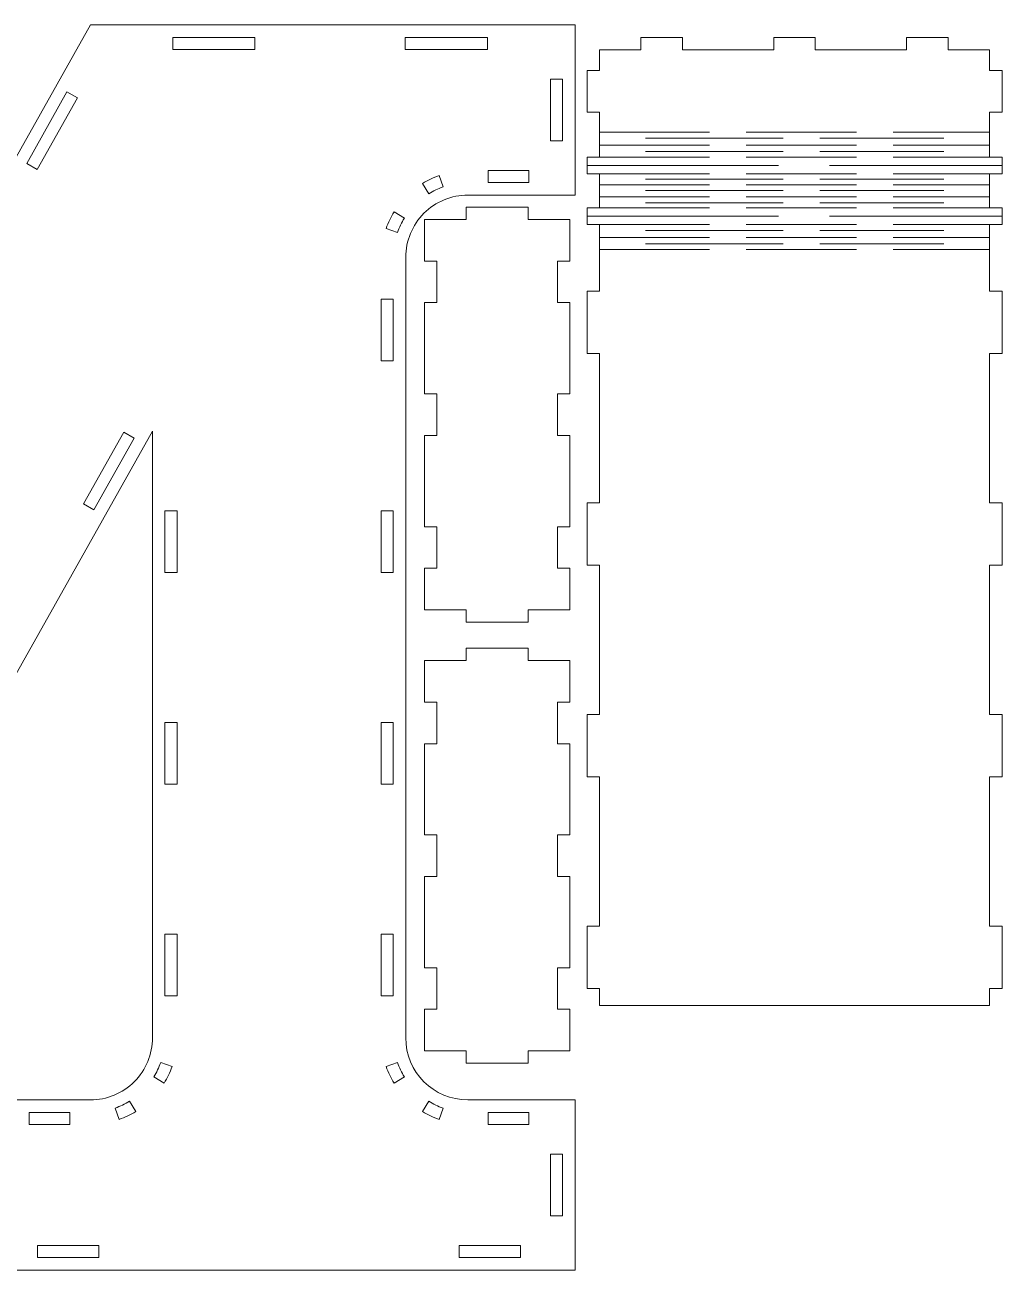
# Model space of a CAD drawing. Header units: millimetres. Extents: x -410 to 410, y -631 to 631.
# Drawn here: x 174.3 to 409.7, y -425.1 to -125.1 of the extents above; entities that cross this region are included whole.
import ezdxf

# ---------------------------------------------------------------- set-up
doc = ezdxf.new("R2010")
doc.units = ezdxf.units.MM
doc.header["$MEASUREMENT"] = 0
doc.layers.add('Camada 1', color=7, linetype='Continuous')

msp = doc.modelspace()

# ---------------------------------------------------------------- linework, layer by layer
at = {"layer": 'Camada 1', "color": 250, "lineweight": 20}
for points, knots in [([(62.6, -351.7869), (62.6, -351.7869), (62.6, -181.1082), (62.6, -181.1082), (62.6, -181.1082), (62.6, -177.1301), (64.1805, -173.3146), (66.9934, -170.5016), (66.9934, -170.5016), (69.8064, -167.6887), (73.6219, -166.1082), (77.6, -166.1082), (77.6, -166.1082), (77.6, -166.1082), (103.39, -166.1082), (103.39, -166.1082), (103.39, -166.1082), (103.39, -166.1082), (103.39, -125.1082), (103.39, -125.1082), (103.39, -125.1082), (103.39, -125.1082), (-39.19, -125.1082), (-39.19, -125.1082), (-39.19, -125.1082), (-39.19, -125.1082), (-39.19, -166.1082), (-39.19, -166.1082), (-39.19, -166.1082), (-39.19, -166.1082), (-13.4, -166.1082), (-13.4, -166.1082), (-13.4, -166.1082), (-9.4219, -166.1082), (-5.6064, -167.6887), (-2.7934, -170.5016), (-2.7934, -170.5016), (0.0195, -173.3146), (1.6, -177.1301), (1.6, -181.1082), (1.6, -181.1082), (1.6, -181.1082), (1.6, -425.1082), (1.6, -425.1082), (1.6, -425.1082), (1.6, -425.1082), (91.3549, -425.1082), (91.3549, -425.1082), (91.3549, -425.1082), (91.3549, -425.1082), (205.02, -222.955), (205.02, -222.955), (205.02, -222.955), (205.02, -222.955), (205.02, -369.1082), (205.02, -369.1082), (205.02, -369.1082), (205.02, -373.0863), (203.4395, -376.9018), (200.6266, -379.7148), (200.6266, -379.7148), (197.8136, -382.5277), (193.9981, -384.1082), (190.02, -384.1082), (190.02, -384.1082), (190.02, -384.1082), (164.23, -384.1082), (164.23, -384.1082), (164.23, -384.1082), (164.23, -384.1082), (164.23, -425.1082), (164.23, -425.1082), (164.23, -425.1082), (164.23, -425.1082), (306.81, -425.1082), (306.81, -425.1082), (306.81, -425.1082), (306.81, -425.1082), (306.81, -384.1082), (306.81, -384.1082), (306.81, -384.1082), (306.81, -384.1082), (281.02, -384.1082), (281.02, -384.1082), (281.02, -384.1082), (272.7348, -384.1082), (266.02, -377.3935), (266.02, -369.1083), (266.02, -369.1083), (266.02, -369.1083), (266.02, -181.1082), (266.02, -181.1082), (266.02, -181.1082), (266.02, -177.1301), (267.6005, -173.3146), (270.4134, -170.5016), (270.4134, -170.5016), (273.2264, -167.6887), (277.0419, -166.1082), (281.02, -166.1082), (281.02, -166.1082), (281.02, -166.1082), (306.81, -166.1082), (306.81, -166.1082), (306.81, -166.1082), (306.81, -166.1082), (306.81, -125.1082), (306.81, -125.1082), (306.81, -125.1082), (306.81, -125.1082), (190.0551, -125.1082), (190.0551, -125.1082), (190.0551, -125.1082), (190.0551, -125.1082), (62.6, -351.7869), (62.6, -351.7869)], [0, 0, 0, 0, 0.03333333, 0.03333333, 0.03333333, 0.03333333, 0.06666667, 0.06666667, 0.06666667, 0.06666667, 0.1, 0.1, 0.1, 0.1, 0.13333333, 0.13333333, 0.13333333, 0.13333333, 0.16666667, 0.16666667, 0.16666667, 0.16666667, 0.2, 0.2, 0.2, 0.2, 0.23333333, 0.23333333, 0.23333333, 0.23333333, 0.26666667, 0.26666667, 0.26666667, 0.26666667, 0.3, 0.3, 0.3, 0.3, 0.33333333, 0.33333333, 0.33333333, 0.33333333, 0.36666667, 0.36666667, 0.36666667, 0.36666667, 0.4, 0.4, 0.4, 0.4, 0.43333333, 0.43333333, 0.43333333, 0.43333333, 0.46666667, 0.46666667, 0.46666667, 0.46666667, 0.5, 0.5, 0.5, 0.5, 0.53333333, 0.53333333, 0.53333333, 0.53333333, 0.56666667, 0.56666667, 0.56666667, 0.56666667, 0.6, 0.6, 0.6, 0.6, 0.63333333, 0.63333333, 0.63333333, 0.63333333, 0.66666667, 0.66666667, 0.66666667, 0.66666667, 0.7, 0.7, 0.7, 0.7, 0.73333333, 0.73333333, 0.73333333, 0.73333333, 0.76666667, 0.76666667, 0.76666667, 0.76666667, 0.8, 0.8, 0.8, 0.8, 0.83333333, 0.83333333, 0.83333333, 0.83333333, 0.86666667, 0.86666667, 0.86666667, 0.86666667, 0.9, 0.9, 0.9, 0.9, 0.93333333, 0.93333333, 0.93333333, 0.93333333, 1, 1, 1, 1]), ([(229.71, -128.1082), (229.71, -128.1082), (229.71, -131.0082), (229.71, -131.0082), (229.71, -131.0082), (229.71, -131.0082), (209.91, -131.0082), (209.91, -131.0082), (209.91, -131.0082), (209.91, -131.0082), (209.91, -128.1082), (209.91, -128.1082), (209.91, -128.1082), (209.91, -128.1082), (229.71, -128.1082), (229.71, -128.1082)], [0, 0, 0, 0, 0.2, 0.2, 0.2, 0.2, 0.4, 0.4, 0.4, 0.4, 0.6, 0.6, 0.6, 0.6, 1, 1, 1, 1]), ([(285.7054, -128.1082), (285.7054, -128.1082), (285.7054, -131.0082), (285.7054, -131.0082), (285.7054, -131.0082), (285.7054, -131.0082), (265.9054, -131.0082), (265.9054, -131.0082), (265.9054, -131.0082), (265.9054, -131.0082), (265.9054, -128.1082), (265.9054, -128.1082), (265.9054, -128.1082), (265.9054, -128.1082), (285.7054, -128.1082), (285.7054, -128.1082)], [0, 0, 0, 0, 0.2, 0.2, 0.2, 0.2, 0.4, 0.4, 0.4, 0.4, 0.6, 0.6, 0.6, 0.6, 1, 1, 1, 1]), ([(406.71, -361.3818), (406.71, -361.3818), (406.71, -357.2465), (406.71, -357.2465), (406.71, -357.2465), (406.71, -357.2465), (409.71, -357.2465), (409.71, -357.2465), (409.71, -357.2465), (409.71, -357.2465), (409.71, -342.2465), (409.71, -342.2465), (409.71, -342.2465), (409.71, -342.2465), (406.71, -342.2465), (406.71, -342.2465), (406.71, -342.2465), (406.71, -342.2465), (406.71, -306.2465), (406.71, -306.2465), (406.71, -306.2465), (406.71, -306.2465), (409.71, -306.2465), (409.71, -306.2465), (409.71, -306.2465), (409.71, -306.2465), (409.71, -291.2465), (409.71, -291.2465), (409.71, -291.2465), (409.71, -291.2465), (406.71, -291.2465), (406.71, -291.2465), (406.71, -291.2465), (406.71, -291.2465), (406.71, -255.2465), (406.71, -255.2465), (406.71, -255.2465), (406.71, -255.2465), (409.71, -255.2465), (409.71, -255.2465), (409.71, -255.2465), (409.71, -255.2465), (409.71, -240.2465), (409.71, -240.2465), (409.71, -240.2465), (409.71, -240.2465), (406.71, -240.2465), (406.71, -240.2465), (406.71, -240.2465), (406.71, -240.2465), (406.71, -204.2465), (406.71, -204.2465), (406.71, -204.2465), (406.71, -204.2465), (409.71, -204.2465), (409.71, -204.2465), (409.71, -204.2465), (409.71, -204.2465), (409.71, -189.2465), (409.71, -189.2465), (409.71, -189.2465), (409.71, -189.2465), (406.71, -189.2465), (406.71, -189.2465), (406.71, -189.2465), (406.71, -189.2465), (406.71, -173.2016), (406.71, -173.2016), (406.71, -173.2016), (406.71, -173.2016), (409.71, -173.2016), (409.71, -173.2016), (409.71, -173.2016), (409.71, -173.2016), (409.71, -169.1822), (409.71, -169.1822), (409.71, -169.1822), (409.71, -169.1822), (406.71, -169.1822), (406.71, -169.1822), (406.71, -169.1822), (406.71, -169.1822), (406.71, -160.9579), (406.71, -160.9579), (406.71, -160.9579), (406.71, -160.9579), (409.71, -160.9579), (409.71, -160.9579), (409.71, -160.9579), (409.71, -160.9579), (409.71, -156.9385), (409.71, -156.9385), (409.71, -156.9385), (409.71, -156.9385), (406.71, -156.9385), (406.71, -156.9385), (406.71, -156.9385), (406.71, -156.9385), (406.71, -146.1082), (406.71, -146.1082), (406.71, -146.1082), (406.71, -146.1082), (409.71, -146.1082), (409.71, -146.1082), (409.71, -146.1082), (409.71, -146.1082), (409.71, -136.1082), (409.71, -136.1082), (409.71, -136.1082), (409.71, -136.1082), (406.71, -136.1082), (406.71, -136.1082), (406.71, -136.1082), (406.71, -136.1082), (406.71, -131.1082), (406.71, -131.1082), (406.71, -131.1082), (406.71, -131.1082), (396.71, -131.1082), (396.71, -131.1082), (396.71, -131.1082), (396.71, -131.1082), (396.71, -128.1082), (396.71, -128.1082), (396.71, -128.1082), (396.71, -128.1082), (386.71, -128.1082), (386.71, -128.1082), (386.71, -128.1082), (386.71, -128.1082), (386.71, -131.1082), (386.71, -131.1082), (386.71, -131.1082), (386.71, -131.1082), (364.71, -131.1082), (364.71, -131.1082), (364.71, -131.1082), (364.71, -131.1082), (364.71, -128.1082), (364.71, -128.1082), (364.71, -128.1082), (364.71, -128.1082), (354.71, -128.1082), (354.71, -128.1082), (354.71, -128.1082), (354.71, -128.1082), (354.71, -131.1082), (354.71, -131.1082), (354.71, -131.1082), (354.71, -131.1082), (332.71, -131.1082), (332.71, -131.1082), (332.71, -131.1082), (332.71, -131.1082), (332.71, -128.1082), (332.71, -128.1082), (332.71, -128.1082), (332.71, -128.1082), (322.71, -128.1082), (322.71, -128.1082), (322.71, -128.1082), (322.71, -128.1082), (322.71, -131.1082), (322.71, -131.1082), (322.71, -131.1082), (322.71, -131.1082), (312.71, -131.1082), (312.71, -131.1082), (312.71, -131.1082), (312.71, -131.1082), (312.71, -136.1082), (312.71, -136.1082), (312.71, -136.1082), (312.71, -136.1082), (309.71, -136.1082), (309.71, -136.1082), (309.71, -136.1082), (309.71, -136.1082), (309.71, -146.1082), (309.71, -146.1082), (309.71, -146.1082), (309.71, -146.1082), (312.71, -146.1082), (312.71, -146.1082), (312.71, -146.1082), (312.71, -146.1082), (312.71, -156.9385), (312.71, -156.9385), (312.71, -156.9385), (312.71, -156.9385), (309.71, -156.9385), (309.71, -156.9385), (309.71, -156.9385), (309.71, -156.9385), (309.71, -160.9579), (309.71, -160.9579), (309.71, -160.9579), (309.71, -160.9579), (312.71, -160.9579), (312.71, -160.9579), (312.71, -160.9579), (312.71, -160.9579), (312.71, -169.1822), (312.71, -169.1822), (312.71, -169.1822), (312.71, -169.1822), (309.71, -169.1822), (309.71, -169.1822), (309.71, -169.1822), (309.71, -169.1822), (309.71, -173.2016), (309.71, -173.2016), (309.71, -173.2016), (309.71, -173.2016), (312.71, -173.2016), (312.71, -173.2016), (312.71, -173.2016), (312.71, -173.2016), (312.71, -189.2465), (312.71, -189.2465), (312.71, -189.2465), (312.71, -189.2465), (309.71, -189.2465), (309.71, -189.2465), (309.71, -189.2465), (309.71, -189.2465), (309.71, -204.2465), (309.71, -204.2465), (309.71, -204.2465), (309.71, -204.2465), (312.71, -204.2465), (312.71, -204.2465), (312.71, -204.2465), (312.71, -204.2465), (312.71, -240.2465), (312.71, -240.2465), (312.71, -240.2465), (312.71, -240.2465), (309.71, -240.2465), (309.71, -240.2465), (309.71, -240.2465), (309.71, -240.2465), (309.71, -255.2465), (309.71, -255.2465), (309.71, -255.2465), (309.71, -255.2465), (312.71, -255.2465), (312.71, -255.2465), (312.71, -255.2465), (312.71, -255.2465), (312.71, -291.2465), (312.71, -291.2465), (312.71, -291.2465), (312.71, -291.2465), (309.71, -291.2465), (309.71, -291.2465), (309.71, -291.2465), (309.71, -291.2465), (309.71, -306.2465), (309.71, -306.2465), (309.71, -306.2465), (309.71, -306.2465), (312.71, -306.2465), (312.71, -306.2465), (312.71, -306.2465), (312.71, -306.2465), (312.71, -342.2465), (312.71, -342.2465), (312.71, -342.2465), (312.71, -342.2465), (309.71, -342.2465), (309.71, -342.2465), (309.71, -342.2465), (309.71, -342.2465), (309.71, -357.2465), (309.71, -357.2465), (309.71, -357.2465), (309.71, -357.2465), (312.71, -357.2465), (312.71, -357.2465), (312.71, -357.2465), (312.71, -357.2465), (312.71, -361.3818), (312.71, -361.3818), (312.71, -361.3818), (343.9411, -361.3818), (375.4789, -361.3818), (406.71, -361.3818)], [0, 0, 0, 0, 0.01369863, 0.01369863, 0.01369863, 0.01369863, 0.02739726, 0.02739726, 0.02739726, 0.02739726, 0.04109589, 0.04109589, 0.04109589, 0.04109589, 0.05479452, 0.05479452, 0.05479452, 0.05479452, 0.06849315, 0.06849315, 0.06849315, 0.06849315, 0.08219178, 0.08219178, 0.08219178, 0.08219178, 0.09589041, 0.09589041, 0.09589041, 0.09589041, 0.10958904, 0.10958904, 0.10958904, 0.10958904, 0.12328767, 0.12328767, 0.12328767, 0.12328767, 0.1369863, 0.1369863, 0.1369863, 0.1369863, 0.15068493, 0.15068493, 0.15068493, 0.15068493, 0.16438356, 0.16438356, 0.16438356, 0.16438356, 0.17808219, 0.17808219, 0.17808219, 0.17808219, 0.19178082, 0.19178082, 0.19178082, 0.19178082, 0.20547945, 0.20547945, 0.20547945, 0.20547945, 0.21917808, 0.21917808, 0.21917808, 0.21917808, 0.23287671, 0.23287671, 0.23287671, 0.23287671, 0.24657534, 0.24657534, 0.24657534, 0.24657534, 0.26027397, 0.26027397, 0.26027397, 0.26027397, 0.2739726, 0.2739726, 0.2739726, 0.2739726, 0.28767123, 0.28767123, 0.28767123, 0.28767123, 0.30136986, 0.30136986, 0.30136986, 0.30136986, 0.31506849, 0.31506849, 0.31506849, 0.31506849, 0.32876712, 0.32876712, 0.32876712, 0.32876712, 0.34246575, 0.34246575, 0.34246575, 0.34246575, 0.35616438, 0.35616438, 0.35616438, 0.35616438, 0.36986301, 0.36986301, 0.36986301, 0.36986301, 0.38356164, 0.38356164, 0.38356164, 0.38356164, 0.39726027, 0.39726027, 0.39726027, 0.39726027, 0.4109589, 0.4109589, 0.4109589, 0.4109589, 0.42465753, 0.42465753, 0.42465753, 0.42465753, 0.43835616, 0.43835616, 0.43835616, 0.43835616, 0.45205479, 0.45205479, 0.45205479, 0.45205479, 0.46575342, 0.46575342, 0.46575342, 0.46575342, 0.47945205, 0.47945205, 0.47945205, 0.47945205, 0.49315068, 0.49315068, 0.49315068, 0.49315068, 0.50684932, 0.50684932, 0.50684932, 0.50684932, 0.52054795, 0.52054795, 0.52054795, 0.52054795, 0.53424658, 0.53424658, 0.53424658, 0.53424658, 0.54794521, 0.54794521, 0.54794521, 0.54794521, 0.56164384, 0.56164384, 0.56164384, 0.56164384, 0.57534247, 0.57534247, 0.57534247, 0.57534247, 0.5890411, 0.5890411, 0.5890411, 0.5890411, 0.60273973, 0.60273973, 0.60273973, 0.60273973, 0.61643836, 0.61643836, 0.61643836, 0.61643836, 0.63013699, 0.63013699, 0.63013699, 0.63013699, 0.64383562, 0.64383562, 0.64383562, 0.64383562, 0.65753425, 0.65753425, 0.65753425, 0.65753425, 0.67123288, 0.67123288, 0.67123288, 0.67123288, 0.68493151, 0.68493151, 0.68493151, 0.68493151, 0.69863014, 0.69863014, 0.69863014, 0.69863014, 0.71232877, 0.71232877, 0.71232877, 0.71232877, 0.7260274, 0.7260274, 0.7260274, 0.7260274, 0.73972603, 0.73972603, 0.73972603, 0.73972603, 0.75342466, 0.75342466, 0.75342466, 0.75342466, 0.76712329, 0.76712329, 0.76712329, 0.76712329, 0.78082192, 0.78082192, 0.78082192, 0.78082192, 0.79452055, 0.79452055, 0.79452055, 0.79452055, 0.80821918, 0.80821918, 0.80821918, 0.80821918, 0.82191781, 0.82191781, 0.82191781, 0.82191781, 0.83561644, 0.83561644, 0.83561644, 0.83561644, 0.84931507, 0.84931507, 0.84931507, 0.84931507, 0.8630137, 0.8630137, 0.8630137, 0.8630137, 0.87671233, 0.87671233, 0.87671233, 0.87671233, 0.89041096, 0.89041096, 0.89041096, 0.89041096, 0.90410959, 0.90410959, 0.90410959, 0.90410959, 0.91780822, 0.91780822, 0.91780822, 0.91780822, 0.93150685, 0.93150685, 0.93150685, 0.93150685, 0.94520548, 0.94520548, 0.94520548, 0.94520548, 0.95890411, 0.95890411, 0.95890411, 0.95890411, 0.97260274, 0.97260274, 0.97260274, 0.97260274, 1, 1, 1, 1]), ([(303.81, -153.0082), (303.81, -153.0082), (300.9054, -153.0082), (300.9054, -153.0082), (300.9054, -153.0082), (300.9054, -153.0082), (300.9054, -138.2082), (300.9054, -138.2082), (300.9054, -138.2082), (300.9054, -138.2082), (303.81, -138.2082), (303.81, -138.2082), (303.81, -138.2082), (303.81, -138.2082), (303.81, -153.0082), (303.81, -153.0082)], [0, 0, 0, 0, 0.2, 0.2, 0.2, 0.2, 0.4, 0.4, 0.4, 0.4, 0.6, 0.6, 0.6, 0.6, 1, 1, 1, 1]), ([(184.4093, -141.2703), (184.4093, -141.2703), (186.9371, -142.6916), (186.9371, -142.6916), (186.9371, -142.6916), (186.9371, -142.6916), (177.2329, -159.9504), (177.2329, -159.9504), (177.2329, -159.9504), (177.2329, -159.9504), (174.7051, -158.5292), (174.7051, -158.5292), (174.7051, -158.5292), (174.7051, -158.5292), (184.4093, -141.2703), (184.4093, -141.2703)], [0, 0, 0, 0, 0.2, 0.2, 0.2, 0.2, 0.4, 0.4, 0.4, 0.4, 0.6, 0.6, 0.6, 0.6, 1, 1, 1, 1]), ([(271.5807, -165.7818), (271.5807, -165.7818), (270.0461, -163.321), (270.0461, -163.321), (270.0461, -163.321), (271.3102, -162.5411), (272.6559, -161.8973), (274.0564, -161.4024), (274.0564, -161.4024), (274.0564, -161.4024), (275.0096, -164.1416), (275.0096, -164.1416), (275.0096, -164.1416), (273.8136, -164.5653), (272.664, -165.1147), (271.5807, -165.7818)], [0, 0, 0, 0, 0.2, 0.2, 0.2, 0.2, 0.4, 0.4, 0.4, 0.4, 0.6, 0.6, 0.6, 0.6, 1, 1, 1, 1]), ([(285.9054, -163.1082), (285.9054, -163.1082), (285.9054, -160.2082), (285.9054, -160.2082), (285.9054, -160.2082), (285.9054, -160.2082), (295.7054, -160.2082), (295.7054, -160.2082), (295.7054, -160.2082), (295.7054, -160.2082), (295.7054, -163.1082), (295.7054, -163.1082), (295.7054, -163.1082), (295.7054, -163.1082), (285.9054, -163.1082), (285.9054, -163.1082)], [0, 0, 0, 0, 0.2, 0.2, 0.2, 0.2, 0.4, 0.4, 0.4, 0.4, 0.6, 0.6, 0.6, 0.6, 1, 1, 1, 1]), ([(264.0534, -175.0978), (264.0534, -175.0978), (261.3142, -174.1446), (261.3142, -174.1446), (261.3142, -174.1446), (261.8091, -172.7441), (262.4529, -171.3984), (263.2328, -170.1343), (263.2328, -170.1343), (263.2328, -170.1343), (265.6936, -171.6689), (265.6936, -171.6689), (265.6936, -171.6689), (265.0265, -172.7522), (264.4771, -173.9018), (264.0534, -175.0978)], [0, 0, 0, 0, 0.2, 0.2, 0.2, 0.2, 0.4, 0.4, 0.4, 0.4, 0.6, 0.6, 0.6, 0.6, 1, 1, 1, 1]), ([(305.555, -172.0225), (305.555, -172.0225), (295.555, -172.0225), (295.555, -172.0225), (295.555, -172.0225), (295.555, -172.0225), (295.555, -169.0225), (295.555, -169.0225), (295.555, -169.0225), (295.555, -169.0225), (280.555, -169.0225), (280.555, -169.0225), (280.555, -169.0225), (280.555, -169.0225), (280.555, -172.0225), (280.555, -172.0225), (280.555, -172.0225), (280.555, -172.0225), (270.555, -172.0225), (270.555, -172.0225), (270.555, -172.0225), (270.555, -172.0225), (270.555, -182.0225), (270.555, -182.0225), (270.555, -182.0225), (270.555, -182.0225), (273.555, -182.0225), (273.555, -182.0225), (273.555, -182.0225), (273.555, -182.0225), (273.555, -192.0225), (273.555, -192.0225), (273.555, -192.0225), (273.555, -192.0225), (270.555, -192.0225), (270.555, -192.0225), (270.555, -192.0225), (270.555, -192.0225), (270.555, -214.0225), (270.555, -214.0225), (270.555, -214.0225), (270.555, -214.0225), (273.555, -214.0225), (273.555, -214.0225), (273.555, -214.0225), (273.555, -214.0225), (273.555, -224.0225), (273.555, -224.0225), (273.555, -224.0225), (273.555, -224.0225), (270.555, -224.0225), (270.555, -224.0225), (270.555, -224.0225), (270.555, -224.0225), (270.555, -246.0225), (270.555, -246.0225), (270.555, -246.0225), (270.555, -246.0225), (273.555, -246.0225), (273.555, -246.0225), (273.555, -246.0225), (273.555, -246.0225), (273.555, -256.0225), (273.555, -256.0225), (273.555, -256.0225), (273.555, -256.0225), (270.555, -256.0225), (270.555, -256.0225), (270.555, -256.0225), (270.555, -256.0225), (270.555, -266.0225), (270.555, -266.0225), (270.555, -266.0225), (270.555, -266.0225), (280.555, -266.0225), (280.555, -266.0225), (280.555, -266.0225), (280.555, -266.0225), (280.555, -269.0225), (280.555, -269.0225), (280.555, -269.0225), (280.555, -269.0225), (295.555, -269.0225), (295.555, -269.0225), (295.555, -269.0225), (295.555, -269.0225), (295.555, -266.0225), (295.555, -266.0225), (295.555, -266.0225), (295.555, -266.0225), (305.555, -266.0225), (305.555, -266.0225), (305.555, -266.0225), (305.555, -266.0225), (305.555, -256.0225), (305.555, -256.0225), (305.555, -256.0225), (305.555, -256.0225), (302.555, -256.0225), (302.555, -256.0225), (302.555, -256.0225), (302.555, -256.0225), (302.555, -246.0225), (302.555, -246.0225), (302.555, -246.0225), (302.555, -246.0225), (305.555, -246.0225), (305.555, -246.0225), (305.555, -246.0225), (305.555, -246.0225), (305.555, -224.0225), (305.555, -224.0225), (305.555, -224.0225), (305.555, -224.0225), (302.555, -224.0225), (302.555, -224.0225), (302.555, -224.0225), (302.555, -224.0225), (302.555, -214.0225), (302.555, -214.0225), (302.555, -214.0225), (302.555, -214.0225), (305.555, -214.0225), (305.555, -214.0225), (305.555, -214.0225), (305.555, -214.0225), (305.555, -192.0225), (305.555, -192.0225), (305.555, -192.0225), (305.555, -192.0225), (302.555, -192.0225), (302.555, -192.0225), (302.555, -192.0225), (302.555, -192.0225), (302.555, -182.0225), (302.555, -182.0225), (302.555, -182.0225), (302.555, -182.0225), (305.555, -182.0225), (305.555, -182.0225), (305.555, -182.0225), (305.555, -182.0225), (305.555, -172.0225), (305.555, -172.0225)], [0, 0, 0, 0, 0.02702703, 0.02702703, 0.02702703, 0.02702703, 0.05405405, 0.05405405, 0.05405405, 0.05405405, 0.08108108, 0.08108108, 0.08108108, 0.08108108, 0.10810811, 0.10810811, 0.10810811, 0.10810811, 0.13513514, 0.13513514, 0.13513514, 0.13513514, 0.16216216, 0.16216216, 0.16216216, 0.16216216, 0.18918919, 0.18918919, 0.18918919, 0.18918919, 0.21621622, 0.21621622, 0.21621622, 0.21621622, 0.24324324, 0.24324324, 0.24324324, 0.24324324, 0.27027027, 0.27027027, 0.27027027, 0.27027027, 0.2972973, 0.2972973, 0.2972973, 0.2972973, 0.32432432, 0.32432432, 0.32432432, 0.32432432, 0.35135135, 0.35135135, 0.35135135, 0.35135135, 0.37837838, 0.37837838, 0.37837838, 0.37837838, 0.40540541, 0.40540541, 0.40540541, 0.40540541, 0.43243243, 0.43243243, 0.43243243, 0.43243243, 0.45945946, 0.45945946, 0.45945946, 0.45945946, 0.48648649, 0.48648649, 0.48648649, 0.48648649, 0.51351351, 0.51351351, 0.51351351, 0.51351351, 0.54054054, 0.54054054, 0.54054054, 0.54054054, 0.56756757, 0.56756757, 0.56756757, 0.56756757, 0.59459459, 0.59459459, 0.59459459, 0.59459459, 0.62162162, 0.62162162, 0.62162162, 0.62162162, 0.64864865, 0.64864865, 0.64864865, 0.64864865, 0.67567568, 0.67567568, 0.67567568, 0.67567568, 0.7027027, 0.7027027, 0.7027027, 0.7027027, 0.72972973, 0.72972973, 0.72972973, 0.72972973, 0.75675676, 0.75675676, 0.75675676, 0.75675676, 0.78378378, 0.78378378, 0.78378378, 0.78378378, 0.81081081, 0.81081081, 0.81081081, 0.81081081, 0.83783784, 0.83783784, 0.83783784, 0.83783784, 0.86486486, 0.86486486, 0.86486486, 0.86486486, 0.89189189, 0.89189189, 0.89189189, 0.89189189, 0.91891892, 0.91891892, 0.91891892, 0.91891892, 0.94594595, 0.94594595, 0.94594595, 0.94594595, 1, 1, 1, 1]), ([(263.02, -206.0082), (263.02, -206.0082), (260.12, -206.0082), (260.12, -206.0082), (260.12, -206.0082), (260.12, -206.0082), (260.12, -191.2082), (260.12, -191.2082), (260.12, -191.2082), (260.12, -191.2082), (263.02, -191.2082), (263.02, -191.2082), (263.02, -191.2082), (263.02, -191.2082), (263.02, -206.0082), (263.02, -206.0082)], [0, 0, 0, 0, 0.2, 0.2, 0.2, 0.2, 0.4, 0.4, 0.4, 0.4, 0.6, 0.6, 0.6, 0.6, 1, 1, 1, 1]), ([(190.9152, -241.9193), (190.9152, -241.9193), (188.3874, -240.498), (188.3874, -240.498), (188.3874, -240.498), (188.3874, -240.498), (198.0916, -223.2392), (198.0916, -223.2392), (198.0916, -223.2392), (198.0916, -223.2392), (200.6193, -224.6605), (200.6193, -224.6605), (200.6193, -224.6605), (200.6193, -224.6605), (190.9152, -241.9193), (190.9152, -241.9193)], [0, 0, 0, 0, 0.2, 0.2, 0.2, 0.2, 0.4, 0.4, 0.4, 0.4, 0.6, 0.6, 0.6, 0.6, 1, 1, 1, 1]), ([(208.02, -242.2082), (208.02, -242.2082), (210.92, -242.2082), (210.92, -242.2082), (210.92, -242.2082), (210.92, -242.2082), (210.92, -257.0082), (210.92, -257.0082), (210.92, -257.0082), (210.92, -257.0082), (208.02, -257.0082), (208.02, -257.0082), (208.02, -257.0082), (208.02, -257.0082), (208.02, -242.2082), (208.02, -242.2082)], [0, 0, 0, 0, 0.2, 0.2, 0.2, 0.2, 0.4, 0.4, 0.4, 0.4, 0.6, 0.6, 0.6, 0.6, 1, 1, 1, 1]), ([(263.02, -257.0082), (263.02, -257.0082), (260.12, -257.0082), (260.12, -257.0082), (260.12, -257.0082), (260.12, -257.0082), (260.12, -242.2082), (260.12, -242.2082), (260.12, -242.2082), (260.12, -242.2082), (263.02, -242.2082), (263.02, -242.2082), (263.02, -242.2082), (263.02, -242.2082), (263.02, -257.0082), (263.02, -257.0082)], [0, 0, 0, 0, 0.2, 0.2, 0.2, 0.2, 0.4, 0.4, 0.4, 0.4, 0.6, 0.6, 0.6, 0.6, 1, 1, 1, 1]), ([(305.555, -278.2792), (305.555, -278.2792), (295.555, -278.2792), (295.555, -278.2792), (295.555, -278.2792), (295.555, -278.2792), (295.555, -275.2792), (295.555, -275.2792), (295.555, -275.2792), (295.555, -275.2792), (280.555, -275.2792), (280.555, -275.2792), (280.555, -275.2792), (280.555, -275.2792), (280.555, -278.2792), (280.555, -278.2792), (280.555, -278.2792), (280.555, -278.2792), (270.555, -278.2792), (270.555, -278.2792), (270.555, -278.2792), (270.555, -278.2792), (270.555, -288.2792), (270.555, -288.2792), (270.555, -288.2792), (270.555, -288.2792), (273.555, -288.2792), (273.555, -288.2792), (273.555, -288.2792), (273.555, -288.2792), (273.555, -298.2792), (273.555, -298.2792), (273.555, -298.2792), (273.555, -298.2792), (270.555, -298.2792), (270.555, -298.2792), (270.555, -298.2792), (270.555, -298.2792), (270.555, -320.2792), (270.555, -320.2792), (270.555, -320.2792), (270.555, -320.2792), (273.555, -320.2792), (273.555, -320.2792), (273.555, -320.2792), (273.555, -320.2792), (273.555, -330.2792), (273.555, -330.2792), (273.555, -330.2792), (273.555, -330.2792), (270.555, -330.2792), (270.555, -330.2792), (270.555, -330.2792), (270.555, -330.2792), (270.555, -352.2792), (270.555, -352.2792), (270.555, -352.2792), (270.555, -352.2792), (273.555, -352.2792), (273.555, -352.2792), (273.555, -352.2792), (273.555, -352.2792), (273.555, -362.2792), (273.555, -362.2792), (273.555, -362.2792), (273.555, -362.2792), (270.555, -362.2792), (270.555, -362.2792), (270.555, -362.2792), (270.555, -362.2792), (270.555, -372.2792), (270.555, -372.2792), (270.555, -372.2792), (270.555, -372.2792), (280.555, -372.2792), (280.555, -372.2792), (280.555, -372.2792), (280.555, -372.2792), (280.555, -375.2792), (280.555, -375.2792), (280.555, -375.2792), (280.555, -375.2792), (295.555, -375.2792), (295.555, -375.2792), (295.555, -375.2792), (295.555, -375.2792), (295.555, -372.2792), (295.555, -372.2792), (295.555, -372.2792), (295.555, -372.2792), (305.555, -372.2792), (305.555, -372.2792), (305.555, -372.2792), (305.555, -372.2792), (305.555, -362.2792), (305.555, -362.2792), (305.555, -362.2792), (305.555, -362.2792), (302.555, -362.2792), (302.555, -362.2792), (302.555, -362.2792), (302.555, -362.2792), (302.555, -352.2792), (302.555, -352.2792), (302.555, -352.2792), (302.555, -352.2792), (305.555, -352.2792), (305.555, -352.2792), (305.555, -352.2792), (305.555, -352.2792), (305.555, -330.2792), (305.555, -330.2792), (305.555, -330.2792), (305.555, -330.2792), (302.555, -330.2792), (302.555, -330.2792), (302.555, -330.2792), (302.555, -330.2792), (302.555, -320.2792), (302.555, -320.2792), (302.555, -320.2792), (302.555, -320.2792), (305.555, -320.2792), (305.555, -320.2792), (305.555, -320.2792), (305.555, -320.2792), (305.555, -298.2792), (305.555, -298.2792), (305.555, -298.2792), (305.555, -298.2792), (302.555, -298.2792), (302.555, -298.2792), (302.555, -298.2792), (302.555, -298.2792), (302.555, -288.2792), (302.555, -288.2792), (302.555, -288.2792), (302.555, -288.2792), (305.555, -288.2792), (305.555, -288.2792), (305.555, -288.2792), (305.555, -288.2792), (305.555, -278.2792), (305.555, -278.2792)], [0, 0, 0, 0, 0.02702703, 0.02702703, 0.02702703, 0.02702703, 0.05405405, 0.05405405, 0.05405405, 0.05405405, 0.08108108, 0.08108108, 0.08108108, 0.08108108, 0.10810811, 0.10810811, 0.10810811, 0.10810811, 0.13513514, 0.13513514, 0.13513514, 0.13513514, 0.16216216, 0.16216216, 0.16216216, 0.16216216, 0.18918919, 0.18918919, 0.18918919, 0.18918919, 0.21621622, 0.21621622, 0.21621622, 0.21621622, 0.24324324, 0.24324324, 0.24324324, 0.24324324, 0.27027027, 0.27027027, 0.27027027, 0.27027027, 0.2972973, 0.2972973, 0.2972973, 0.2972973, 0.32432432, 0.32432432, 0.32432432, 0.32432432, 0.35135135, 0.35135135, 0.35135135, 0.35135135, 0.37837838, 0.37837838, 0.37837838, 0.37837838, 0.40540541, 0.40540541, 0.40540541, 0.40540541, 0.43243243, 0.43243243, 0.43243243, 0.43243243, 0.45945946, 0.45945946, 0.45945946, 0.45945946, 0.48648649, 0.48648649, 0.48648649, 0.48648649, 0.51351351, 0.51351351, 0.51351351, 0.51351351, 0.54054054, 0.54054054, 0.54054054, 0.54054054, 0.56756757, 0.56756757, 0.56756757, 0.56756757, 0.59459459, 0.59459459, 0.59459459, 0.59459459, 0.62162162, 0.62162162, 0.62162162, 0.62162162, 0.64864865, 0.64864865, 0.64864865, 0.64864865, 0.67567568, 0.67567568, 0.67567568, 0.67567568, 0.7027027, 0.7027027, 0.7027027, 0.7027027, 0.72972973, 0.72972973, 0.72972973, 0.72972973, 0.75675676, 0.75675676, 0.75675676, 0.75675676, 0.78378378, 0.78378378, 0.78378378, 0.78378378, 0.81081081, 0.81081081, 0.81081081, 0.81081081, 0.83783784, 0.83783784, 0.83783784, 0.83783784, 0.86486486, 0.86486486, 0.86486486, 0.86486486, 0.89189189, 0.89189189, 0.89189189, 0.89189189, 0.91891892, 0.91891892, 0.91891892, 0.91891892, 0.94594595, 0.94594595, 0.94594595, 0.94594595, 1, 1, 1, 1]), ([(208.02, -293.2082), (208.02, -293.2082), (210.92, -293.2082), (210.92, -293.2082), (210.92, -293.2082), (210.92, -293.2082), (210.92, -308.0082), (210.92, -308.0082), (210.92, -308.0082), (210.92, -308.0082), (208.02, -308.0082), (208.02, -308.0082), (208.02, -308.0082), (208.02, -308.0082), (208.02, -293.2082), (208.02, -293.2082)], [0, 0, 0, 0, 0.2, 0.2, 0.2, 0.2, 0.4, 0.4, 0.4, 0.4, 0.6, 0.6, 0.6, 0.6, 1, 1, 1, 1]), ([(263.02, -308.0082), (263.02, -308.0082), (260.12, -308.0082), (260.12, -308.0082), (260.12, -308.0082), (260.12, -308.0082), (260.12, -293.2082), (260.12, -293.2082), (260.12, -293.2082), (260.12, -293.2082), (263.02, -293.2082), (263.02, -293.2082), (263.02, -293.2082), (263.02, -293.2082), (263.02, -308.0082), (263.02, -308.0082)], [0, 0, 0, 0, 0.2, 0.2, 0.2, 0.2, 0.4, 0.4, 0.4, 0.4, 0.6, 0.6, 0.6, 0.6, 1, 1, 1, 1]), ([(208.02, -344.2082), (208.02, -344.2082), (210.92, -344.2082), (210.92, -344.2082), (210.92, -344.2082), (210.92, -344.2082), (210.92, -359.0082), (210.92, -359.0082), (210.92, -359.0082), (210.92, -359.0082), (208.02, -359.0082), (208.02, -359.0082), (208.02, -359.0082), (208.02, -359.0082), (208.02, -344.2082), (208.02, -344.2082)], [0, 0, 0, 0, 0.2, 0.2, 0.2, 0.2, 0.4, 0.4, 0.4, 0.4, 0.6, 0.6, 0.6, 0.6, 1, 1, 1, 1]), ([(263.02, -359.0082), (263.02, -359.0082), (260.12, -359.0082), (260.12, -359.0082), (260.12, -359.0082), (260.12, -359.0082), (260.12, -344.2082), (260.12, -344.2082), (260.12, -344.2082), (260.12, -344.2082), (263.02, -344.2082), (263.02, -344.2082), (263.02, -344.2082), (263.02, -344.2082), (263.02, -359.0082), (263.02, -359.0082)], [0, 0, 0, 0, 0.2, 0.2, 0.2, 0.2, 0.4, 0.4, 0.4, 0.4, 0.6, 0.6, 0.6, 0.6, 1, 1, 1, 1]), ([(206.9866, -375.1186), (206.9866, -375.1186), (209.7258, -376.0718), (209.7258, -376.0718), (209.7258, -376.0718), (209.2309, -377.4723), (208.5871, -378.818), (207.8072, -380.0821), (207.8072, -380.0821), (207.8072, -380.0821), (205.3464, -378.5475), (205.3464, -378.5475), (205.3464, -378.5475), (206.0135, -377.4642), (206.5629, -376.3146), (206.9866, -375.1186)], [0, 0, 0, 0, 0.2, 0.2, 0.2, 0.2, 0.4, 0.4, 0.4, 0.4, 0.6, 0.6, 0.6, 0.6, 1, 1, 1, 1]), ([(265.6924, -378.5483), (265.6924, -378.5483), (263.2328, -380.0821), (263.2328, -380.0821), (263.2328, -380.0821), (262.4529, -378.818), (261.8091, -377.4723), (261.3142, -376.0718), (261.3142, -376.0718), (261.3142, -376.0718), (264.0498, -375.1198), (264.0498, -375.1198), (264.0498, -375.1198), (264.4777, -376.3269), (265.03, -377.4752), (265.6924, -378.5483)], [0, 0, 0, 0, 0.2, 0.2, 0.2, 0.2, 0.4, 0.4, 0.4, 0.4, 0.6, 0.6, 0.6, 0.6, 1, 1, 1, 1]), ([(199.4593, -384.4346), (199.4593, -384.4346), (200.9939, -386.8954), (200.9939, -386.8954), (200.9939, -386.8954), (199.7298, -387.6753), (198.3841, -388.3191), (196.9836, -388.814), (196.9836, -388.814), (196.9836, -388.814), (196.0304, -386.0748), (196.0304, -386.0748), (196.0304, -386.0748), (197.2264, -385.6511), (198.376, -385.1017), (199.4593, -384.4346)], [0, 0, 0, 0, 0.2, 0.2, 0.2, 0.2, 0.4, 0.4, 0.4, 0.4, 0.6, 0.6, 0.6, 0.6, 1, 1, 1, 1]), ([(275.0083, -386.0785), (275.0083, -386.0785), (274.0564, -388.814), (274.0564, -388.814), (274.0564, -388.814), (272.6559, -388.3191), (271.3102, -387.6753), (270.0461, -386.8954), (270.0461, -386.8954), (270.0461, -386.8954), (271.5799, -384.4358), (271.5799, -384.4358), (271.5799, -384.4358), (272.6531, -385.0981), (273.8011, -385.6508), (275.0083, -386.0785)], [0, 0, 0, 0, 0.2, 0.2, 0.2, 0.2, 0.4, 0.4, 0.4, 0.4, 0.6, 0.6, 0.6, 0.6, 1, 1, 1, 1]), ([(185.1346, -387.1082), (185.1346, -387.1082), (185.1346, -390.0082), (185.1346, -390.0082), (185.1346, -390.0082), (185.1346, -390.0082), (175.3346, -390.0082), (175.3346, -390.0082), (175.3346, -390.0082), (175.3346, -390.0082), (175.3346, -387.1082), (175.3346, -387.1082), (175.3346, -387.1082), (175.3346, -387.1082), (185.1346, -387.1082), (185.1346, -387.1082)], [0, 0, 0, 0, 0.2, 0.2, 0.2, 0.2, 0.4, 0.4, 0.4, 0.4, 0.6, 0.6, 0.6, 0.6, 1, 1, 1, 1]), ([(295.7054, -387.1082), (295.7054, -387.1082), (295.7054, -390.0082), (295.7054, -390.0082), (295.7054, -390.0082), (295.7054, -390.0082), (285.9054, -390.0082), (285.9054, -390.0082), (285.9054, -390.0082), (285.9054, -390.0082), (285.9054, -387.1082), (285.9054, -387.1082), (285.9054, -387.1082), (285.9054, -387.1082), (295.7054, -387.1082), (295.7054, -387.1082)], [0, 0, 0, 0, 0.2, 0.2, 0.2, 0.2, 0.4, 0.4, 0.4, 0.4, 0.6, 0.6, 0.6, 0.6, 1, 1, 1, 1]), ([(300.9054, -412.0082), (300.9054, -412.0082), (300.9054, -397.2082), (300.9054, -397.2082), (300.9054, -397.2082), (300.9054, -397.2082), (303.81, -397.2082), (303.81, -397.2082), (303.81, -397.2082), (303.81, -397.2082), (303.81, -412.0082), (303.81, -412.0082), (303.81, -412.0082), (303.81, -412.0082), (300.9054, -412.0082), (300.9054, -412.0082)], [0, 0, 0, 0, 0.2, 0.2, 0.2, 0.2, 0.4, 0.4, 0.4, 0.4, 0.6, 0.6, 0.6, 0.6, 1, 1, 1, 1]), ([(177.3254, -422.1082), (177.3254, -422.1082), (177.3254, -419.2082), (177.3254, -419.2082), (177.3254, -419.2082), (177.3254, -419.2082), (192.1254, -419.2082), (192.1254, -419.2082), (192.1254, -419.2082), (192.1254, -419.2082), (192.1254, -422.1082), (192.1254, -422.1082), (192.1254, -422.1082), (192.1254, -422.1082), (177.3254, -422.1082), (177.3254, -422.1082)], [0, 0, 0, 0, 0.2, 0.2, 0.2, 0.2, 0.4, 0.4, 0.4, 0.4, 0.6, 0.6, 0.6, 0.6, 1, 1, 1, 1]), ([(278.9054, -422.1082), (278.9054, -422.1082), (278.9054, -419.2082), (278.9054, -419.2082), (278.9054, -419.2082), (278.9054, -419.2082), (293.7054, -419.2082), (293.7054, -419.2082), (293.7054, -419.2082), (293.7054, -419.2082), (293.7054, -422.1082), (293.7054, -422.1082), (293.7054, -422.1082), (293.7054, -422.1082), (278.9054, -422.1082), (278.9054, -422.1082)], [0, 0, 0, 0, 0.2, 0.2, 0.2, 0.2, 0.4, 0.4, 0.4, 0.4, 0.6, 0.6, 0.6, 0.6, 1, 1, 1, 1])]:
    msp.add_open_spline(points, degree=3, knots=knots, dxfattribs=at)
for points in [[(312.71, -150.9326), (312.71, -150.9326), (339.2407, -150.9326), (339.2407, -150.9326)], [(323.7645, -152.3846), (323.7645, -152.3846), (356.9279, -152.3846), (356.9279, -152.3846)], [(348.0842, -150.9326), (348.0842, -150.9326), (374.6148, -150.9326), (374.6148, -150.9326)], [(365.7713, -152.3846), (365.7713, -152.3846), (395.6555, -152.3846), (395.6555, -152.3846)], [(383.4585, -150.9326), (383.4585, -150.9326), (406.71, -150.9326), (406.71, -150.9326)], [(312.71, -154.0434), (312.71, -154.0434), (339.2407, -154.0434), (339.2407, -154.0434)], [(323.7645, -155.6143), (323.7645, -155.6143), (356.9279, -155.6143), (356.9279, -155.6143)], [(348.0842, -154.0434), (348.0842, -154.0434), (374.6148, -154.0434), (374.6148, -154.0434)], [(365.7713, -155.6143), (365.7713, -155.6143), (395.6555, -155.6143), (395.6555, -155.6143)], [(383.4585, -154.0434), (383.4585, -154.0434), (406.71, -154.0434), (406.71, -154.0434)], [(309.71, -158.9482), (309.71, -158.9482), (355.8401, -158.9482), (355.8401, -158.9482)], [(312.71, -156.9383), (312.71, -156.9383), (339.2407, -156.9383), (339.2407, -156.9383)], [(348.0842, -156.9383), (348.0842, -156.9383), (374.6148, -156.9383), (374.6148, -156.9383)], [(368.1412, -158.9482), (368.1412, -158.9482), (409.71, -158.9482), (409.71, -158.9482)], [(383.4585, -156.9383), (383.4585, -156.9383), (406.71, -156.9383), (406.71, -156.9383)], [(312.71, -160.9581), (312.71, -160.9581), (339.2407, -160.9581), (339.2407, -160.9581)], [(348.0842, -160.9581), (348.0842, -160.9581), (374.6148, -160.9581), (374.6148, -160.9581)], [(383.4585, -160.9581), (383.4585, -160.9581), (406.71, -160.9581), (406.71, -160.9581)], [(312.71, -163.6386), (312.71, -163.6386), (339.2407, -163.6386), (339.2407, -163.6386)], [(323.7645, -162.2984), (323.7645, -162.2984), (356.9279, -162.2984), (356.9279, -162.2984)], [(323.7645, -164.9789), (323.7645, -164.9789), (356.9279, -164.9789), (356.9279, -164.9789)], [(348.0842, -163.6386), (348.0842, -163.6386), (374.6148, -163.6386), (374.6148, -163.6386)], [(365.7713, -162.2984), (365.7713, -162.2984), (395.6555, -162.2984), (395.6555, -162.2984)], [(365.7713, -164.9789), (365.7713, -164.9789), (395.6555, -164.9789), (395.6555, -164.9789)], [(383.4585, -163.6386), (383.4585, -163.6386), (406.71, -163.6386), (406.71, -163.6386)], [(312.71, -166.5101), (312.71, -166.5101), (339.2407, -166.5101), (339.2407, -166.5101)], [(323.7645, -167.9601), (323.7645, -167.9601), (356.9279, -167.9601), (356.9279, -167.9601)], [(348.0842, -166.5101), (348.0842, -166.5101), (374.6148, -166.5101), (374.6148, -166.5101)], [(365.7713, -167.9601), (365.7713, -167.9601), (395.6555, -167.9601), (395.6555, -167.9601)], [(383.4585, -166.5101), (383.4585, -166.5101), (406.71, -166.5101), (406.71, -166.5101)], [(312.71, -169.1822), (312.71, -169.1822), (339.2407, -169.1822), (339.2407, -169.1822)], [(348.0842, -169.1822), (348.0842, -169.1822), (374.6148, -169.1822), (374.6148, -169.1822)], [(383.4585, -169.1822), (383.4585, -169.1822), (406.71, -169.1822), (406.71, -169.1822)], [(309.71, -171.1919), (309.71, -171.1919), (355.8401, -171.1919), (355.8401, -171.1919)], [(312.71, -173.1969), (312.71, -173.1969), (339.2407, -173.1969), (339.2407, -173.1969)], [(348.0842, -173.1969), (348.0842, -173.1969), (374.6148, -173.1969), (374.6148, -173.1969)], [(368.1412, -171.1919), (368.1412, -171.1919), (409.71, -171.1919), (409.71, -171.1919)], [(383.4585, -173.1969), (383.4585, -173.1969), (406.71, -173.1969), (406.71, -173.1969)], [(312.71, -176.3077), (312.71, -176.3077), (339.2407, -176.3077), (339.2407, -176.3077)], [(323.7645, -174.6489), (323.7645, -174.6489), (356.9279, -174.6489), (356.9279, -174.6489)], [(348.0842, -176.3077), (348.0842, -176.3077), (374.6148, -176.3077), (374.6148, -176.3077)], [(365.7713, -174.6489), (365.7713, -174.6489), (395.6555, -174.6489), (395.6555, -174.6489)], [(383.4585, -176.3077), (383.4585, -176.3077), (406.71, -176.3077), (406.71, -176.3077)], [(312.71, -179.2026), (312.71, -179.2026), (339.2407, -179.2026), (339.2407, -179.2026)], [(323.7645, -177.8786), (323.7645, -177.8786), (356.9279, -177.8786), (356.9279, -177.8786)], [(348.0842, -179.2026), (348.0842, -179.2026), (374.6148, -179.2026), (374.6148, -179.2026)], [(365.7713, -177.8786), (365.7713, -177.8786), (395.6555, -177.8786), (395.6555, -177.8786)], [(383.4585, -179.2026), (383.4585, -179.2026), (406.71, -179.2026), (406.71, -179.2026)]]:
    msp.add_open_spline(points, degree=3, dxfattribs=at)

doc.saveas('drawing.dxf')
